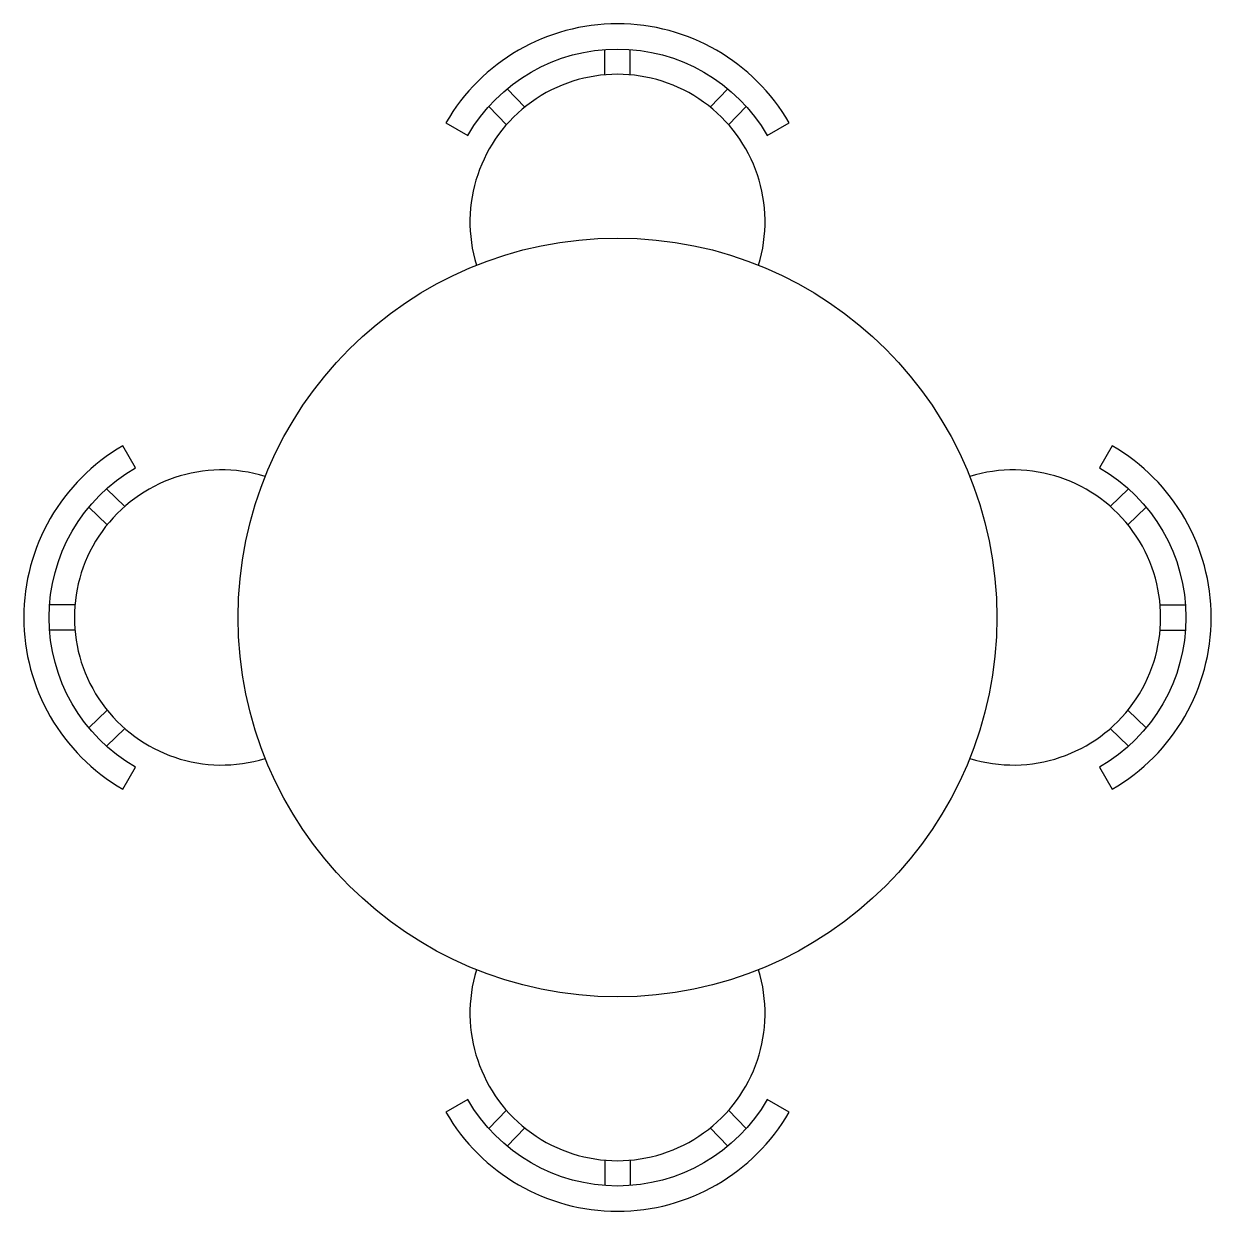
# Model space of a CAD drawing. Extents: x 19.04 to 20.45, y 32.19 to 33.6.
import ezdxf

# ---------------------------------------------------------------- set-up
doc = ezdxf.new("R2010")
doc.units = 0
doc.header["$MEASUREMENT"] = 0
doc.layers.add('A-MOBILIA', color=2, linetype='CONTINUOUS')

msp = doc.modelspace()

# ---------------------------------------------------------------- linework, layer by layer
at = {"layer": 'A-MOBILIA'}
for p, q in [((19.7327, 33.5405), (19.7327, 33.5706)), ((19.7627, 33.5405), (19.7627, 33.5706)), ((19.6376, 33.5022), (19.6168, 33.5239)), ((19.8577, 33.5022), (19.8786, 33.5239)), ((19.616, 33.4814), (19.5951, 33.5031)), ((19.8794, 33.4814), (19.9002, 33.5031)), ((19.1632, 33.0286), (19.1415, 33.0495)), ((20.3322, 33.0286), (20.3538, 33.0495)), ((19.1424, 33.007), (19.1207, 33.0279)), ((20.353, 33.007), (20.3746, 33.0279)), ((19.1041, 32.912), (19.074, 32.912)), ((20.3913, 32.912), (20.4213, 32.912)), ((19.1041, 32.882), (19.074, 32.882)), ((20.3913, 32.882), (20.4213, 32.882)), ((19.1424, 32.7869), (19.1207, 32.766)), ((20.353, 32.7869), (20.3746, 32.766)), ((19.1632, 32.7653), (19.1415, 32.7444)), ((20.3322, 32.7653), (20.3538, 32.7444)), ((19.616, 32.3125), (19.5951, 32.2908)), ((19.8794, 32.3125), (19.9002, 32.2908)), ((19.6376, 32.2917), (19.6168, 32.27)), ((19.8577, 32.2917), (19.8786, 32.27)), ((19.7327, 32.2534), (19.7327, 32.2233)), ((19.7627, 32.2534), (19.7627, 32.2233))]:
    msp.add_line(p, q, dxfattribs=at)
for points in [[(19.5701, 33.4687, -0.57735), (19.9252, 33.4687), (19.9512, 33.4837, 0.57735), (19.5442, 33.4837)], [(19.176, 32.7194, -0.57735), (19.176, 33.0745), (19.161, 33.1005, 0.57735), (19.161, 32.6934)], [(20.3194, 33.0745, -0.57735), (20.3194, 32.7194), (20.3344, 32.6934, 0.57735), (20.3344, 33.1005)], [(19.9252, 32.3252, -0.57735), (19.5701, 32.3252), (19.5442, 32.3102, 0.57735), (19.9512, 32.3102)]]:
    msp.add_lwpolyline(points, format="xyb", close=True, dxfattribs=at)
msp.add_circle((19.7477, 32.897), 0.45, dxfattribs=at)
for centre, start, end in [((19.7477, 33.3662), 342.9011, 197.0989), ((19.2785, 32.897), 72.9011, 287.0989), ((20.2169, 32.897), 252.9011, 107.0989), ((19.7477, 32.4277), 162.9011, 17.0989)]:
    msp.add_arc(centre, 0.175, start, end, dxfattribs=at)

doc.saveas('drawing.dxf')
